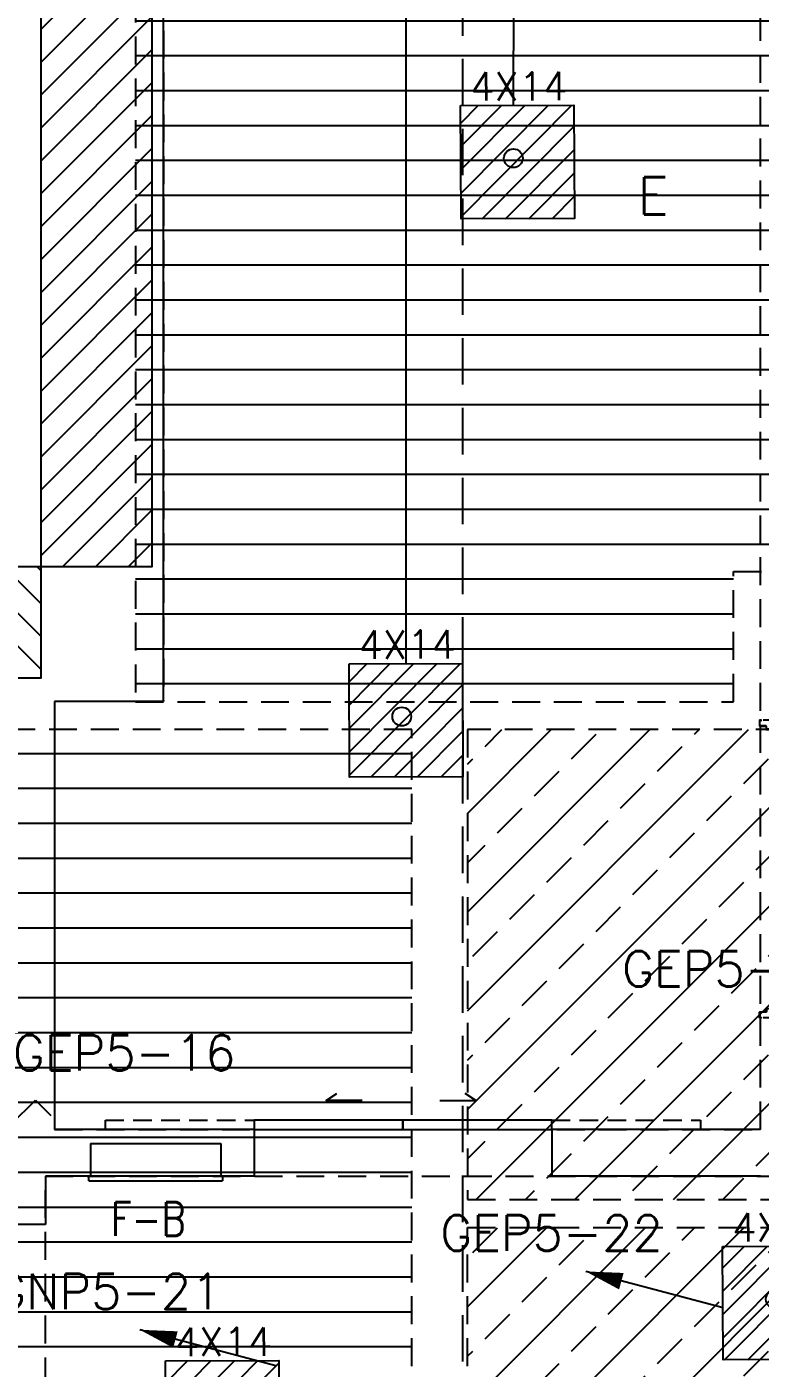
# Model space of a CAD drawing. Header units: inches. Extents: x 567115 to 582893, y 124948 to 133566.
# Drawn here: x 576514 to 576908, y 127263 to 127984 of the extents above; entities that cross this region are included whole.
import ezdxf

# ---------------------------------------------------------------- set-up
doc = ezdxf.new("R2010")
doc.units = ezdxf.units.IN
doc.header["$MEASUREMENT"] = 0
doc.linetypes.add('DASHED', pattern=[0.75, 0.5, -0.25])
for name, color, linetype in [('Door', 1, 'Continuous'), ('FIRE', 4, 'Continuous'), ('joan', 6, 'Continuous'), ('kazeb', 15, 'Continuous'), ('khatchin', 15, 'DASHED'), ('LIGHTING', 3, 'Continuous'), ('LIGHTING WIRE', 4, 'Continuous'), ('NEW BORESHI', 21, 'Continuous'), ('SOCKET', 3, 'Continuous'), ('wall kanaf', 4, 'Continuous'), ('wire', 4, 'Continuous')]:
    doc.layers.add(name, color=color, linetype=linetype)
doc.styles.add('2floorplan$0$style1', font='romans.shx', dxfattribs={"height": 40})
doc.styles.add('ROMANS', font='romans.shx')
pattern_1 = [(315, (15.025, 257413.187), (-8.83883476, -8.83883476), [])]
pattern_2 = [(225, (1152313.156, 257413.187), (8.83883476, -8.83883476), [])]

# ---------------------------------------------------------------- blocks, each defined once
blk = doc.blocks.new('4X14TO')
at = {"layer": 'LIGHTING'}
h = blk.add_hatch(dxfattribs=at)
h.set_pattern_fill('ANSI31', color=30, scale=70, style=0)
h.set_pattern_definition([(45, (-31130.77, -3717.395), (-6.1871843, 6.1871843), [])])
h.paths.add_polyline_path([(-60, 60), (0, 60), (0, 0), (-60, 0)])
at = {"layer": 'LIGHTING', "color": 3}
blk.add_lwpolyline([(-60, 60), (0, 60), (0, 0), (-60, 0)], close=True, dxfattribs=at)
at = {"layer": 'LIGHTING', "color": 2}
blk.add_circle((-32.19, 31.99), 4.96, dxfattribs=at)
at = {"layer": 'LIGHTING', "color": 2, "insert": (-3.44, 70.07), "char_height": 15, "attachment_point": 6, "style": 'ROMANS'}
blk.add_mtext('4X14', dxfattribs=at)
blk = doc.blocks.new('TWO.P.TO')
at = {"layer": 'LIGHTING'}
for p, q in [((-16.17, 13.78), (-22.68, 6.37)), ((-4.6, 3.4), (-16.17, 13.78)), ((4.35, 3.4), (15.42, 14.31)), ((15.42, 14.31), (22.4, 7.34))]:
    blk.add_line(p, q, dxfattribs=at)
blk.add_circle((-0.13, -0.52), 5.95, dxfattribs=at)
blk = doc.blocks.new('FELESH1')
at = {"layer": 'wire', "color": 4, "linetype": 'Continuous'}
blk.add_line((10.69, 62.54), (-4.07, -22.21), dxfattribs=at)
at = {"layer": 'wire', "color": 4}
blk.add_lwpolyline([(-4.07, -22.21, 0, 10.44, 0), (0, 0, 10.44, 10.44, 0)], format="xyseb", dxfattribs=at)
blk = doc.blocks.new('F-B')
at = {"layer": 'FIRE', "color": 2, "ltscale": 0.5}
for p, q in [((-31, 17.5), (-31, 20)), ((41, 20), (-31, 20)), ((-31, 17.5), (41, 17.5)), ((-30, 0), (-30, 17.5)), ((40, 0), (40, 17.5)), ((40, 0), (40, 17.5)), ((41, 20), (41, 17.5)), ((40, 0), (-30, 0))]:
    blk.add_line(p, q, dxfattribs=at)
blk = doc.blocks.new('d-165a')
at = {"layer": 'Door'}
for p, q in [((3.12, 14.21), (3.12, 118.65)), ((6.82, 119.85), (6.82, 15.41)), ((158.17, 15.42), (158.17, 64.89)), ((161.87, 66.09), (161.87, 14.22)), ((2.5, 11), (2.5, -1)), ((4.83, 13.52), (3.37, 13.52)), ((4.1, 12.79), (4.1, 14.25)), ((6.48, 13.69), (4.47, 13.69)), ((5.99, 13.36), (4.47, 13.36)), ((5.99, 13.36), (5.99, 9.48)), ((6.48, 13.69), (6.48, 9.5)), ((158.52, 13.69), (158.52, 9.5)), ((158.52, 13.69), (160.53, 13.69)), ((159.01, 13.36), (159.01, 9.48)), ((159.01, 13.36), (160.53, 13.36)), ((160.17, 13.52), (161.63, 13.52)), ((160.9, 12.79), (160.9, 14.25)), ((162.5, 11), (162.5, -1))]:
    blk.add_line(p, q, dxfattribs=at)
blk.add_lwpolyline([(4.32, 14.21), (4.32, 15.41), (7.22, 15.41), (7.22, 119.85), (4.72, 119.85), (4.72, 118.65), (2.72, 118.65), (2.72, 14.21)], close=True, dxfattribs=at)
blk.add_lwpolyline([(162.27, 66.09), (162.27, 14.22), (160.67, 14.22), (160.67, 15.42), (157.77, 15.42), (157.77, 64.89), (160.67, 64.89), (160.67, 66.09), (162.27, 66.09)], dxfattribs=at)
for points in [[(7.33, 5), (7.33, 9.24, 0.414214), (7.24, 9.33), (5.79, 9.33, -0.414214), (5.53, 9.59), (5.53, 12.74, 0.414214), (5.44, 12.83), (2.76, 12.83, 0.414214), (2.67, 12.74), (2.67, 12.15), (2.5, 12.15), (2.5, 12.74, -0.414214), (2.76, 13), (5.44, 13, -0.414214), (5.7, 12.74), (5.7, 9.59, 0.414214), (5.79, 9.5), (7.24, 9.5, -0.414214), (7.5, 9.24), (7.5, 5)], [(157.67, 5), (157.67, 9.24, -0.414214), (157.76, 9.33), (159.21, 9.33, 0.414214), (159.47, 9.59), (159.47, 12.74, -0.414214), (159.56, 12.83), (162.24, 12.83, -0.414214), (162.33, 12.74), (162.33, 12.15), (162.5, 12.15), (162.5, 12.74, 0.414214), (162.24, 13), (159.56, 13, 0.414214), (159.3, 12.74), (159.3, 9.59, -0.414214), (159.21, 9.5), (157.76, 9.5, 0.414214), (157.5, 9.24), (157.5, 5)], [(7.33, 5), (7.33, 0.76, -0.414214), (7.24, 0.67), (5.79, 0.67, 0.414214), (5.53, 0.41), (5.53, -2.74, -0.414214), (5.44, -2.83), (2.76, -2.83, -0.414214), (2.67, -2.74), (2.67, -2.15), (2.5, -2.15), (2.5, -2.74, 0.414214), (2.76, -3), (5.44, -3, 0.414214), (5.7, -2.74), (5.7, 0.41, -0.414214), (5.79, 0.5), (7.24, 0.5, 0.414214), (7.5, 0.76), (7.5, 5)], [(157.67, 5), (157.67, 0.76, 0.414214), (157.76, 0.67), (159.21, 0.67, -0.414214), (159.47, 0.41), (159.47, -2.74, 0.414214), (159.56, -2.83), (162.24, -2.83, 0.414214), (162.33, -2.74), (162.33, -2.15), (162.5, -2.15), (162.5, -2.74, -0.414214), (162.24, -3), (159.56, -3, -0.414214), (159.3, -2.74), (159.3, 0.41, 0.414214), (159.21, 0.5), (157.76, 0.5, -0.414214), (157.5, 0.76), (157.5, 5)]]:
    blk.add_lwpolyline(points, format="xyb", dxfattribs=at)
for centre, radius in [((4.1, 13.52), 0.4), ((4.1, 13.52), 0.281), ((160.9, 13.52), 0.4), ((160.9, 13.52), 0.281)]:
    blk.add_circle(centre, radius, dxfattribs=at)
for centre, radius, start, end in [((4.32, 14.21), 105.68, 0.00462, 88.42757), ((160.67, 14.22), 50.76, 93.27536, 180)]:
    blk.add_arc(centre, radius, start, end, dxfattribs=at)

msp = doc.modelspace()

# ---------------------------------------------------------------- hatches: boundary and pattern name
at = {"layer": 'kazeb'}
h = msp.add_hatch(dxfattribs=at)
h.set_pattern_fill('LINE', color=256, scale=150, style=2)
h.paths.add_polyline_path([(576893.57, 128724.04), (576519.07, 128724.04), (576519.07, 128384.04), (576572.57, 128384.04), (576572.57, 127621.54), (576894.07, 127621.54), (576894.07, 127691.54), (576979.07, 127691.54), (576979.07, 127621.54), (577077.57, 127621.54), (577077.57, 128066.54), (577246.57, 128066.54), (577246.57, 128306.04), (576893.57, 128306.04)])
h = msp.add_hatch(dxfattribs=at)
h.set_pattern_fill('LINE', color=256, scale=150)
h.paths.add_polyline_path([(576721.07, 127219.53), (576721.07, 127606.54), (576446.57, 127606.54), (576446.57, 127219.53)])
h = msp.add_hatch(dxfattribs=at)
h.set_pattern_fill('ANSI33', color=256, scale=150, style=0)
h.paths.add_polyline_path([(576751.07, 127354.04), (576943.57, 127354.04), (576943.57, 127606.54), (576751.07, 127606.54)])
h = msp.add_hatch(dxfattribs=at)
h.set_pattern_fill('ANSI33', color=256, scale=150, style=0)
h.paths.add_polyline_path([(576943.57, 127084.53), (576751.07, 127084.53), (576751.07, 127339.04), (576943.57, 127339.04)])
at = {"layer": 'NEW BORESHI'}
h = msp.add_hatch(dxfattribs=at)
h.set_pattern_fill('ANSI31', color=256, scale=100, style=0)
h.set_pattern_definition(pattern_2)
h.paths.add_polyline_path([(576521.59, 127694.15), (576581.59, 127694.15), (576581.59, 128334.15), (576521.59, 128334.15)])
h = msp.add_hatch(dxfattribs=at)
h.set_pattern_fill('ANSI31', color=256, scale=100, style=0)
h.set_pattern_definition(pattern_2)
h.paths.add_polyline_path([(576521.59, 127694.15), (576581.59, 127694.15), (576581.59, 128334.15), (576521.59, 128334.15)])
h = msp.add_hatch(dxfattribs=at)
h.set_pattern_fill('ANSI31', color=256, scale=100, style=0)
h.set_pattern_definition(pattern_1)
h.paths.add_polyline_path([(575806.59, 127694.15), (576521.59, 127694.15), (576521.59, 127634.15), (575806.59, 127634.15)])
h = msp.add_hatch(dxfattribs=at)
h.set_pattern_fill('ANSI31', color=256, scale=100, style=0)
h.set_pattern_definition(pattern_1)
h.paths.add_polyline_path([(575806.59, 127694.15), (576521.59, 127694.15), (576521.59, 127634.15), (575806.59, 127634.15)])

# ---------------------------------------------------------------- linework, layer by layer
at = {"layer": 'Door'}
for points in [[(576694.52, 127407.21), (576675.07, 127407.21), (576680.81, 127410.96)], [(576736.17, 127407.21), (576755.63, 127407.21), (576749.88, 127410.96)]]:
    msp.add_lwpolyline(points, dxfattribs=at)
at = {"layer": 'Door', "color": 15, "linetype": 'DASHED', "ltscale": 20}
for points in [[(576556.34, 127391.65), (576556.34, 127396.65), (576636.34, 127396.65), (576636.34, 127391.65)], [(576796.34, 127391.65), (576796.34, 127396.65), (576876.34, 127396.65), (576876.34, 127391.65)]]:
    msp.add_lwpolyline(points, close=True, dxfattribs=at)
at = {"layer": 'Door'}
for points in [[(576716.34, 127391.65), (576716.34, 127396.65), (576636.34, 127396.65), (576636.34, 127391.65)], [(576796.34, 127391.65), (576796.34, 127396.65), (576716.34, 127396.65), (576716.34, 127391.65)]]:
    msp.add_lwpolyline(points, close=True, dxfattribs=at)
at = {"layer": 'joan', "color": 6, "linetype": 'DASHED', "ltscale": 50}
msp.add_lwpolyline([(576976.92, 126908.66), (576800.56, 126908.65), (576748.59, 126929.43), (576748.59, 128303.19)], dxfattribs=at)
at = {"layer": 'khatchin', "ltscale": 30}
for points in [[(576529.09, 127391.65), (576908.59, 127391.65), (576908.59, 129827.15), (581566.09, 129827.15), (581566.09, 128407.15), (581806.09, 128407.15), (581806.09, 130077.15), (576531.59, 130077.15), (576531.59, 129800.15), (576587.59, 129800.15), (576587.59, 128963.65), (576534.09, 128963.65), (576534.09, 128409.65), (576587.59, 128409.65), (576587.59, 127621.65), (576529.09, 127621.65), (576529.09, 127391.65)], [(576893.57, 128724.04), (576519.07, 128724.04), (576519.07, 128384.04), (576572.57, 128384.04), (576572.57, 127621.54), (576894.07, 127621.54), (576894.07, 127691.54), (576979.07, 127691.54), (576979.07, 127621.54), (577077.57, 127621.54), (577077.57, 128066.54), (577246.57, 128066.54), (577246.57, 128306.04), (576893.57, 128306.04), (576893.57, 128724.04)], [(576721.07, 127219.53), (576721.07, 127606.54), (576446.57, 127606.54), (576446.57, 127219.53), (576721.07, 127219.53)]]:
    msp.add_lwpolyline(points, dxfattribs=at)
msp.add_lwpolyline([(578048.59, 127621.65), (578308.59, 127621.65), (578308.59, 127166.65), (576908.59, 127166.65), (576908.59, 126953.7), (576796.41, 126953.7), (576796.41, 126832.62), (576908.34, 126792.78, -0.027961), (576839.36, 126625.2, 0.068305), (576524.09, 126689.22), (576524.09, 126901.65), (576594.09, 126901.65), (576594.09, 127006.65), (576524.09, 127006.65), (576524.09, 127366.65), (577068.59, 127366.65), (577068.59, 127559.15), (577201.09, 127559.15), (577201.09, 127366.65), (578048.59, 127366.65)], format="xyb", close=True, dxfattribs=at)
for points in [[(576751.07, 127354.04), (576943.57, 127354.04), (576943.57, 127606.54), (576751.07, 127606.54)], [(576943.57, 127084.53), (576751.07, 127084.53), (576751.07, 127339.04), (576943.57, 127339.04)]]:
    msp.add_lwpolyline(points, close=True, dxfattribs=at)
at = {"layer": 'LIGHTING WIRE', "ltscale": 30}
for p, q in [((576775.77, 127942.14), (576778.07, 128482.04)), ((576718.07, 128182.04), (576717.86, 127642.04))]:
    msp.add_line(p, q, dxfattribs=at)
at = {"layer": 'NEW BORESHI'}
for points in [[(576521.59, 127694.15), (576581.59, 127694.15), (576581.59, 128334.15), (576521.59, 128334.15)], [(576521.59, 127694.15), (576581.59, 127694.15), (576581.59, 128334.15), (576521.59, 128334.15)], [(575806.59, 127694.15), (576521.59, 127694.15), (576521.59, 127634.15), (575806.59, 127634.15)], [(575806.59, 127694.15), (576521.59, 127694.15), (576521.59, 127634.15), (575806.59, 127634.15)]]:
    msp.add_lwpolyline(points, close=True, dxfattribs=at)
at = {"layer": 'wall kanaf', "color": 15}
for p, q in [((576587.59, 127621.65), (576587.59, 128409.65)), ((576529.09, 127621.65), (576529.09, 127391.65)), ((576524.09, 127366.65), (576524.09, 127340.64)), ((576524.09, 127340.64), (576509.09, 127340.64))]:
    msp.add_line(p, q, dxfattribs=at)
at = {"layer": 'wall kanaf', "color": 15, "ltscale": 0.1}
for p, q in [((576587.59, 127621.65), (576529.09, 127621.65)), ((576636.34, 127391.65), (576529.09, 127391.65)), ((576636.34, 127391.65), (576636.34, 127366.65)), ((576908.59, 127391.65), (576796.34, 127391.65)), ((576796.34, 127391.65), (576796.34, 127366.65)), ((576636.34, 127366.65), (576524.09, 127366.65)), ((576908.59, 127366.65), (576796.34, 127366.65))]:
    msp.add_line(p, q, dxfattribs=at)

# ---------------------------------------------------------------- block references
at = {"layer": 'Door', "rotation": 270}
msp.add_blockref('d-165a', (576911.09, 127614.16), dxfattribs=at)
at = {"layer": 'FIRE', "rotation": 180}
msp.add_blockref('F-B', (576588.38, 127384.15), dxfattribs=at)
msp.add_blockref('F-B', (576588.38, 127384.15), dxfattribs=at)
at = {"layer": 'LIGHTING', "xscale": 1.015999999882655, "yscale": 1.015999999882655, "zscale": 1.015999999882655, "rotation": 0.200699017566844}
for p in [(576808.55, 127881.19), (576748.55, 127581.19), (576949.43, 127268.09), (576649.78, 127206.52)]:
    msp.add_blockref('4X14TO', p, dxfattribs=at)
at = {"layer": 'LIGHTING', "xscale": 1.181102362112142, "yscale": 1.181102362112142, "zscale": 1.181102362112142}
msp.add_blockref('TWO.P.TO', (576500.63, 127390.52), dxfattribs=at)
at = {"layer": 'LIGHTING WIRE', "ltscale": 8, "xscale": 0.8799999990452928, "yscale": 0.8799999990452928, "zscale": 0.8799999990452928, "rotation": 265.0391720520635}
for p in [(576833.8, 127310.13), (576594.04, 127278.77)]:
    msp.add_blockref('FELESH1', p, dxfattribs=at)

# ---------------------------------------------------------------- texts
at = {"layer": 'FIRE', "color": 2, "style": 'ROMANS', "width": 0.8}
msp.add_text('F-B', height=18, dxfattribs=at).set_placement((576559.4, 127334.53))
msp.add_text('F-B', height=18, dxfattribs=at).set_placement((576559.4, 127334.53))
at = {"layer": 'LIGHTING', "color": 2, "ltscale": 8, "style": 'ROMANS'}
for s, p in [('GEP5-16', (576834.19, 127468.56)), ('GEP5-16', (576506.65, 127423.38)), ('GEP5-22', (576736.38, 127326.54)), ('GNP5-21', (576496.62, 127295.18))]:
    msp.add_text(s, height=19, dxfattribs=at).set_placement(p)
at = {"layer": 'SOCKET', "color": 2, "style": '2floorplan$0$style1'}
msp.add_text('E', height=20, dxfattribs=at).set_placement((576842.7, 127883.42))

doc.saveas('drawing.dxf')
